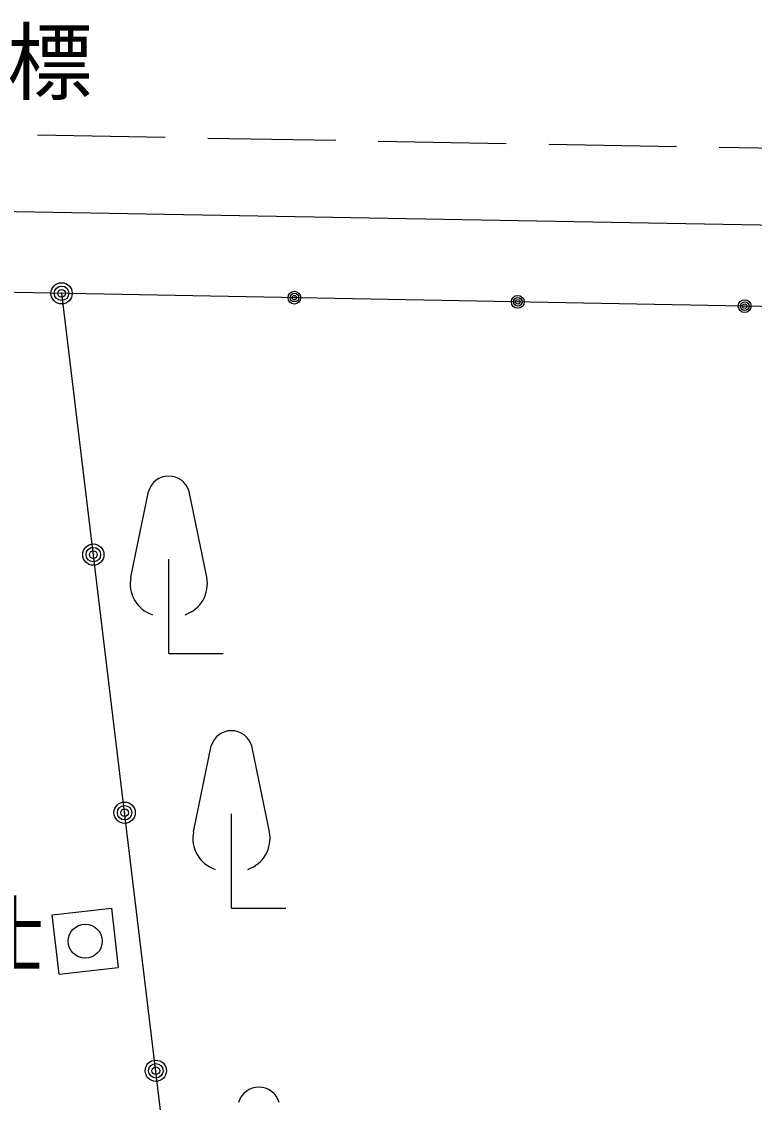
# Model space of a CAD drawing. Units: millimetres, scale not verified. Extents: x -100125 to 103927, y -69250 to 69250.
# Drawn here: x -65457 to -61158, y 4678 to 11020 of the extents above; entities that cross this region are included whole.
import ezdxf
from ezdxf.enums import TextEntityAlignment as Align

# ---------------------------------------------------------------- set-up
doc = ezdxf.new("R2010")
doc.units = ezdxf.units.MM
doc.header["$LTSCALE"] = 250
doc.linetypes.add('DASHED3', pattern=[4, 3, -1])
doc.layers.add('1-0_現況', color=2, linetype='Continuous')
doc.styles.add('ＭＳ ゴシック', font='')
doc.styles.get('ＭＳ ゴシック').set_extended_font_data('MS Gothic')

msp = doc.modelspace()

# ---------------------------------------------------------------- linework, layer by layer
at = {"layer": '1-0_現況', "linetype": 'DASHED3'}
msp.add_line((-58615, 10232), (-69638.2, 10429.9), dxfattribs=at)
at = {"layer": '1-0_現況'}
for p, q in [((-69646.3, 9979.9), (-46768.4, 9569.2)), ((-58615.9, 9301.7), (-67094.5, 9461.5)), ((-65220, 9425.9), (-65225, 9425.9)), ((-65222.5, 9428.4), (-65222.5, 9423.4)), ((-63207.2, -7218.8), (-65221.6, 9426.2)), ((-63853.8, 9400.5), (-63858.8, 9400.5)), ((-63856.3, 9403), (-63856.3, 9398)), ((-62543.5, 9375.8), (-62548.5, 9375.8)), ((-62546, 9378.3), (-62546, 9373.3)), ((-61212.3, 9350.7), (-61217.3, 9350.7)), ((-61214.8, 9353.2), (-61214.8, 9348.2)), ((-64816.1, 7760.4), (-64712.6, 8263.8)), ((-64371.1, 7760.4), (-64474.6, 8263.8)), ((-65033.5, 7892.5), (-65038.5, 7892.5)), ((-65036, 7895), (-65036, 7890)), ((-64593.6, 7312.2), (-64593.6, 7866.3)), ((-64593.6, 7312.2), (-64275.1, 7312.2)), ((-64448.3, 6266.3), (-64344.9, 6769.8)), ((-64003.3, 6266.3), (-64106.8, 6769.8)), ((-64850.2, 6378.1), (-64855.2, 6378.1)), ((-64852.7, 6380.6), (-64852.7, 6375.6)), ((-64225.8, 5818.2), (-64225.8, 6372.3)), ((-65277.4, 5777.9), (-64929.7, 5818)), ((-65237.3, 5430.2), (-65277.4, 5777.9)), ((-64929.7, 5818), (-64889.6, 5470.3)), ((-64225.8, 5818.2), (-63907.4, 5818.2)), ((-65237.3, 5430.2), (-64889.6, 5470.3)), ((-64666.9, 4863.6), (-64671.9, 4863.6)), ((-64669.4, 4866.1), (-64669.4, 4861.1))]:
    msp.add_line(p, q, dxfattribs=at)
for centre, radius in [((-65222.5, 9425.9), 62.5), ((-65222.5, 9425.9), 42.5), ((-65222.5, 9425.9), 22.5), ((-63856.3, 9400.5), 37.5), ((-63856.3, 9400.5), 25.5), ((-63856.3, 9400.5), 13.5), ((-62546, 9375.8), 37.5), ((-62546, 9375.8), 25.5), ((-62546, 9375.8), 13.5), ((-61214.8, 9350.7), 37.5), ((-61214.8, 9350.7), 25.5), ((-61214.8, 9350.7), 13.5), ((-65036, 7892.5), 62.5), ((-65036, 7892.5), 42.5), ((-65036, 7892.5), 22.5), ((-64852.7, 6378.1), 62.5), ((-64852.7, 6378.1), 42.5), ((-64852.7, 6378.1), 22.5), ((-65083.5, 5624.1), 100), ((-64669.4, 4863.6), 62.5), ((-64669.4, 4863.6), 42.5), ((-64669.4, 4863.6), 22.5)]:
    msp.add_circle(centre, radius, dxfattribs=at)
for centre, radius, start, end in [((-64593.6, 8229.6), 123.8, 16.01544, 163.98456), ((-64627.8, 7721.7), 192.2, 168.38851, 251.26151), ((-64559.4, 7721.7), 192.2, 288.73849, 11.61149), ((-64225.8, 6735.6), 123.8, 16.01544, 163.98456), ((-64260, 6227.6), 192.2, 168.38851, 251.26151), ((-64191.6, 6227.6), 192.2, 288.73849, 11.61149), ((-64064.9, 4644), 123.8, 16.01544, 163.98456)]:
    msp.add_arc(centre, radius, start, end, dxfattribs=at)

# ---------------------------------------------------------------- texts
at = {"layer": '1-0_現況', "color": 7, "style": 'ＭＳ ゴシック'}
for s, p in [('標', (-65542.1, 10490.3)), ('仕', (-65827.1, 5371.9))]:
    msp.add_text(s, height=366.6, dxfattribs=at).set_placement(p, align=Align.BOTTOM_LEFT)

doc.saveas('drawing.dxf')
